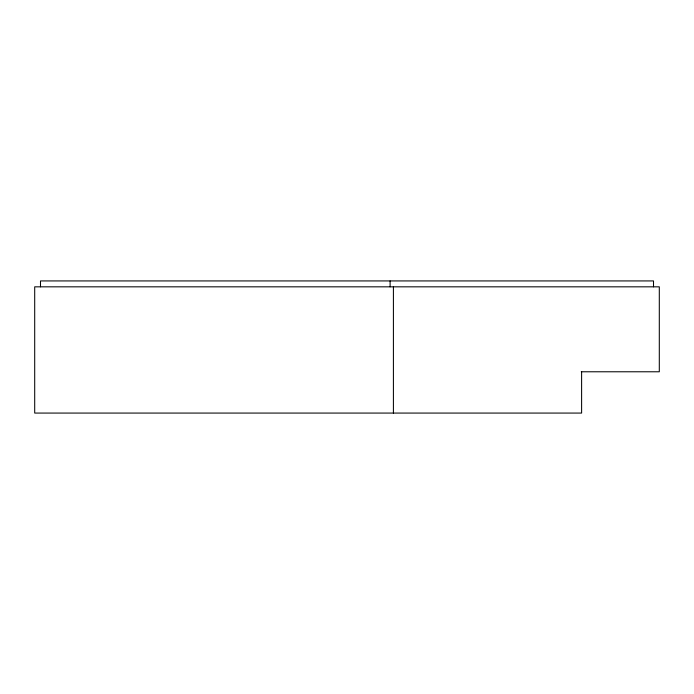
<?xml version="1.0" encoding="UTF-8"?>
<svg xmlns="http://www.w3.org/2000/svg" width="694" height="694" viewBox="0 0 694 694"><rect width="100%" height="100%" fill="white"/><g stroke="black" fill="none" stroke-linecap="round" stroke-linejoin="round"><path stroke-width="1.04" d="M581.268 371.776L659.3 371.776L659.3 286.83L34.7 286.83L34.7 413.069L581.607 413.069L581.607 371.776M653.505 286.83L653.505 280.931L40.495 280.931L40.495 286.83M393.411 286.83L393.411 413.069M390.106 280.931L390.106 286.83"/></g></svg>
